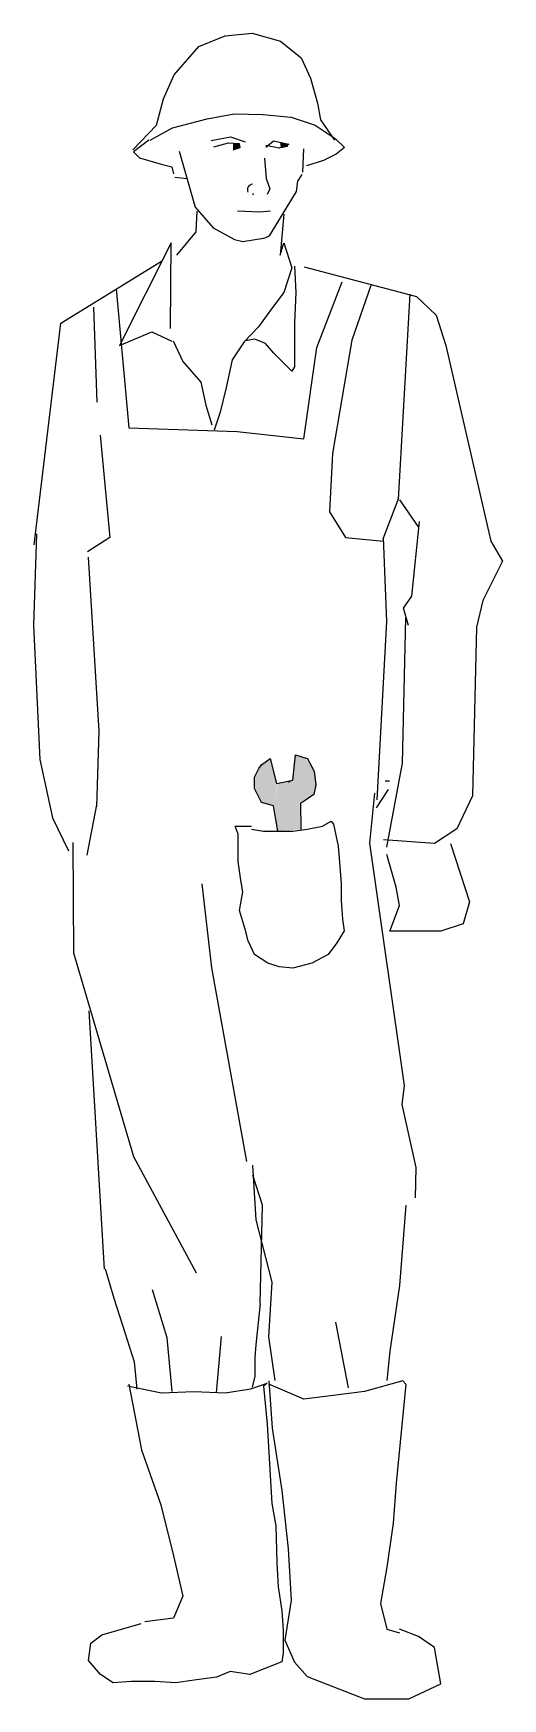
# Model space of a CAD drawing. Extents: x 11.2 to 11.7, y 0.26 to 2.01.
import ezdxf

# ---------------------------------------------------------------- set-up
doc = ezdxf.new("R2010")
doc.units = 0
doc.header["$LTSCALE"] = 100
doc.header["$MEASUREMENT"] = 0
doc.layers.add('P-PESSOA', color=2, linetype='CONTINUOUS')

msp = doc.modelspace()

# ---------------------------------------------------------------- linework, layer by layer
at = {"layer": 'P-PESSOA'}
for p, q in [((11.3528, 1.9675), (11.3786, 1.9972)), ((11.3786, 1.9972), (11.4062, 2.0084)), ((11.4062, 2.0084), (11.4345, 2.0111)), ((11.4345, 2.0111), (11.4646, 2.0027)), ((11.4646, 2.0027), (11.4863, 1.9852)), ((11.4863, 1.9852), (11.496, 1.9638)), ((11.3415, 1.9423), (11.3528, 1.9675)), ((11.496, 1.9638), (11.5033, 1.9377)), ((11.3341, 1.9144), (11.3415, 1.9423)), ((11.3875, 1.9211), (11.4158, 1.9266)), ((11.4158, 1.9266), (11.4459, 1.9257)), ((11.5033, 1.9377), (11.5066, 1.92)), ((11.3091, 1.8885), (11.3341, 1.9144)), ((11.3276, 1.8987), (11.3511, 1.9118)), ((11.3511, 1.9118), (11.3875, 1.9211)), ((11.4459, 1.9257), (11.4757, 1.9228)), ((11.4757, 1.9228), (11.501, 1.9144)), ((11.501, 1.9144), (11.522, 1.9005)), ((11.5066, 1.92), (11.5212, 1.8987)), ((11.326, 1.8987), (11.3099, 1.8865)), ((11.3915, 1.8984), (11.4119, 1.9022)), ((11.3945, 1.8919), (11.4099, 1.8958)), ((11.4099, 1.8958), (11.421, 1.8953)), ((11.4119, 1.9022), (11.4274, 1.897)), ((11.421, 1.8953), (11.4217, 1.8906)), ((11.4489, 1.8915), (11.457, 1.898)), ((11.463, 1.8903), (11.4489, 1.8931)), ((11.457, 1.898), (11.4733, 1.8947)), ((11.4733, 1.8947), (11.463, 1.8903)), ((11.522, 1.9005), (11.5316, 1.8912)), ((11.5316, 1.8912), (11.5228, 1.8839)), ((11.3099, 1.8865), (11.3164, 1.8801)), ((11.3164, 1.8801), (11.3389, 1.8735)), ((11.3389, 1.8735), (11.3503, 1.8708)), ((11.3581, 1.8873), (11.3746, 1.8283)), ((11.4477, 1.8798), (11.4494, 1.8583)), ((11.4879, 1.8651), (11.489, 1.8897)), ((11.5098, 1.8773), (11.4919, 1.8717)), ((11.5228, 1.8839), (11.5098, 1.8773)), ((11.3503, 1.8708), (11.3519, 1.8633)), ((11.3533, 1.86), (11.3662, 1.8583)), ((11.4494, 1.8583), (11.4531, 1.8476)), ((11.4825, 1.8555), (11.4873, 1.8627)), ((11.4531, 1.8476), (11.4503, 1.8415)), ((11.4547, 1.8011), (11.4813, 1.8448)), ((11.4813, 1.8448), (11.4825, 1.8555)), ((11.3746, 1.8283), (11.3936, 1.8065)), ((11.3757, 1.8023), (11.3769, 1.8242)), ((11.4191, 1.8244), (11.4426, 1.8233)), ((11.4426, 1.8233), (11.454, 1.8244)), ((11.4678, 1.8211), (11.464, 1.7777)), ((11.3936, 1.8065), (11.416, 1.7944)), ((11.3496, 1.7907), (11.2953, 1.683)), ((11.3487, 1.7009), (11.3496, 1.7907)), ((11.3555, 1.7777), (11.3757, 1.8023)), ((11.416, 1.7944), (11.4249, 1.7923)), ((11.4249, 1.7923), (11.4465, 1.7956)), ((11.464, 1.7777), (11.4678, 1.7908)), ((11.4678, 1.7908), (11.4765, 1.7647)), ((11.2335, 1.7062), (11.3395, 1.7715)), ((11.4765, 1.7647), (11.4678, 1.7385)), ((11.4792, 1.7662), (11.4804, 1.7385)), ((11.4894, 1.7656), (11.6073, 1.7343)), ((11.2917, 1.7423), (11.305, 1.5963)), ((11.4678, 1.7385), (11.4551, 1.7213)), ((11.4804, 1.7385), (11.4792, 1.7067)), ((11.5025, 1.6808), (11.5293, 1.75)), ((11.5594, 1.7461), (11.5393, 1.6885)), ((11.6002, 1.7367), (11.5882, 1.521)), ((11.6073, 1.7343), (11.6279, 1.7147)), ((11.2717, 1.6233), (11.2682, 1.7231)), ((11.4551, 1.7213), (11.4413, 1.7025)), ((11.2054, 1.4734), (11.2335, 1.7062)), ((11.4413, 1.7025), (11.4262, 1.6866)), ((11.4792, 1.7067), (11.4792, 1.6793)), ((11.6279, 1.7147), (11.6382, 1.683)), ((11.2953, 1.683), (11.3292, 1.6973)), ((11.3292, 1.6973), (11.3504, 1.6874)), ((11.3517, 1.6879), (11.3619, 1.6662)), ((11.4262, 1.6866), (11.4135, 1.6678)), ((11.4376, 1.6894), (11.4274, 1.6879)), ((11.4488, 1.685), (11.4376, 1.6894)), ((11.4576, 1.6748), (11.4488, 1.685)), ((11.489, 1.5848), (11.5025, 1.6808)), ((11.5393, 1.6885), (11.5191, 1.5693)), ((11.6382, 1.683), (11.6855, 1.4772)), ((11.3619, 1.6662), (11.3808, 1.6445)), ((11.4135, 1.6678), (11.4072, 1.6388)), ((11.4765, 1.656), (11.4576, 1.6748)), ((11.4792, 1.6793), (11.4792, 1.6605)), ((11.4792, 1.6605), (11.4765, 1.656)), ((11.3808, 1.6445), (11.3858, 1.62)), ((11.4072, 1.6388), (11.401, 1.6127)), ((11.3858, 1.62), (11.3921, 1.5996)), ((11.401, 1.6127), (11.3946, 1.5939)), ((11.305, 1.5963), (11.4189, 1.5925)), ((11.275, 1.5886), (11.285, 1.481)), ((11.4189, 1.5925), (11.489, 1.5848)), ((11.5191, 1.5693), (11.5158, 1.508)), ((11.5158, 1.508), (11.5326, 1.481)), ((11.5725, 1.4795), (11.5888, 1.5228)), ((11.5895, 1.5206), (11.609, 1.4921)), ((11.6025, 1.4194), (11.6105, 1.4977)), ((11.2081, 1.4848), (11.2047, 1.3888)), ((11.285, 1.481), (11.2615, 1.4658)), ((11.5326, 1.481), (11.5727, 1.4773)), ((11.5761, 1.3928), (11.5727, 1.481)), ((11.6855, 1.4772), (11.6979, 1.456)), ((11.2623, 1.4605), (11.2736, 1.2775)), ((11.6979, 1.456), (11.6771, 1.4147)), ((11.5936, 1.4068), (11.6025, 1.4194)), ((11.5988, 1.3887), (11.5936, 1.4068)), ((11.6771, 1.4147), (11.6704, 1.3868)), ((11.2047, 1.3888), (11.2114, 1.2476)), ((11.5661, 1.2054), (11.5761, 1.3928)), ((11.5927, 1.2439), (11.5962, 1.3965)), ((11.6704, 1.3868), (11.6663, 1.2094)), ((11.2736, 1.2775), (11.2709, 1.1979)), ((11.2114, 1.2476), (11.2247, 1.1864)), ((11.4445, 1.242), (11.4537, 1.2488)), ((11.4537, 1.2488), (11.4603, 1.2223)), ((11.4774, 1.2261), (11.4801, 1.2526)), ((11.4801, 1.2526), (11.4926, 1.2488)), ((11.4923, 1.249), (11.4999, 1.2355)), ((11.5761, 1.1556), (11.5927, 1.2439)), ((11.4372, 1.2291), (11.4418, 1.2382)), ((11.4372, 1.217), (11.4372, 1.2291)), ((11.4418, 1.2382), (11.4445, 1.242)), ((11.4603, 1.2223), (11.4774, 1.2261)), ((11.4999, 1.2355), (11.5016, 1.221)), ((11.4445, 1.2026), (11.4372, 1.217)), ((11.4994, 1.2108), (11.4884, 1.2031)), ((11.5016, 1.221), (11.4994, 1.2108)), ((11.5632, 1.2123), (11.5581, 1.1596)), ((11.5654, 1.1969), (11.578, 1.2161)), ((11.579, 1.225), (11.5743, 1.2248)), ((11.6663, 1.2094), (11.6497, 1.1746)), ((11.271, 1.2001), (11.261, 1.1471)), ((11.457, 1.1988), (11.4445, 1.2026)), ((11.4616, 1.1723), (11.457, 1.1988)), ((11.4884, 1.2031), (11.4855, 1.2016)), ((11.4855, 1.2016), (11.4859, 1.1741)), ((11.2247, 1.1864), (11.2415, 1.1516)), ((11.42, 1.1692), (11.4167, 1.1776)), ((11.4167, 1.1776), (11.4339, 1.1776)), ((11.4339, 1.1745), (11.4464, 1.1723)), ((11.4774, 1.1723), (11.4926, 1.1745)), ((11.4926, 1.1745), (11.5085, 1.1776)), ((11.5085, 1.1776), (11.5177, 1.1829)), ((11.5177, 1.1829), (11.5203, 1.1798)), ((11.5203, 1.1798), (11.5249, 1.1564)), ((11.6497, 1.1746), (11.6262, 1.1594)), ((11.2472, 1.0441), (11.2467, 1.1605)), ((11.42, 1.1548), (11.42, 1.1692)), ((11.4464, 1.1723), (11.4603, 1.1723)), ((11.4603, 1.1723), (11.4774, 1.1723)), ((11.5249, 1.1564), (11.5269, 1.1352)), ((11.5581, 1.1596), (11.5944, 0.9049)), ((11.6262, 1.1594), (11.5727, 1.1631)), ((11.643, 1.1594), (11.663, 1.0979)), ((11.42, 1.1405), (11.42, 1.1548)), ((11.4227, 1.1208), (11.42, 1.1405)), ((11.5861, 1.1133), (11.5761, 1.1479)), ((11.4247, 1.1086), (11.4227, 1.1208)), ((11.5269, 1.1352), (11.5282, 1.117)), ((11.3921, 1.0288), (11.3821, 1.1171)), ((11.4214, 1.0889), (11.4247, 1.1086)), ((11.5282, 1.117), (11.5282, 1.0995)), ((11.5894, 1.0941), (11.5861, 1.1133)), ((11.4273, 1.0692), (11.4214, 1.0889)), ((11.5282, 1.0995), (11.5296, 1.0798)), ((11.5794, 1.0671), (11.5894, 1.0941)), ((11.663, 1.0979), (11.6563, 1.0749)), ((11.4306, 1.0571), (11.4273, 1.0692)), ((11.5296, 1.0798), (11.5315, 1.0677)), ((11.6563, 1.0749), (11.633, 1.0671)), ((11.4372, 1.0427), (11.4306, 1.0571)), ((11.5236, 1.0548), (11.5144, 1.0427)), ((11.5315, 1.0677), (11.5236, 1.0548)), ((11.6062, 1.0671), (11.5794, 1.0671)), ((11.633, 1.0671), (11.6062, 1.0671)), ((11.3102, 0.8301), (11.2472, 1.0441)), ((11.4511, 1.0336), (11.4372, 1.0427)), ((11.4629, 1.0298), (11.4511, 1.0336)), ((11.4972, 1.0336), (11.4774, 1.0283)), ((11.5144, 1.0427), (11.4972, 1.0336)), ((11.4289, 0.8251), (11.3921, 1.0288)), ((11.4774, 1.0283), (11.4629, 1.0298)), ((11.2793, 0.7119), (11.2634, 0.9835)), ((11.5944, 0.9049), (11.5919, 0.8849)), ((11.5919, 0.8849), (11.6067, 0.8187)), ((11.3762, 0.7077), (11.3102, 0.8301)), ((11.4455, 0.779), (11.4352, 0.8106)), ((11.4389, 0.7638), (11.4355, 0.8213)), ((11.6067, 0.8187), (11.6058, 0.7867)), ((11.4432, 0.6757), (11.4455, 0.779)), ((11.5962, 0.7791), (11.5894, 0.6946)), ((11.4557, 0.6983), (11.4389, 0.7638)), ((11.2802, 0.7123), (11.2892, 0.6815)), ((11.3453, 0.6397), (11.3299, 0.6901)), ((11.4522, 0.6408), (11.4557, 0.6983)), ((11.5894, 0.6946), (11.5794, 0.6255)), ((11.2892, 0.6815), (11.3008, 0.6454)), ((11.4432, 0.6757), (11.4386, 0.6322)), ((11.5359, 0.587), (11.5226, 0.6561)), ((11.3008, 0.6454), (11.3108, 0.6145)), ((11.3505, 0.5833), (11.3453, 0.6397)), ((11.3971, 0.5817), (11.4023, 0.6412)), ((11.4386, 0.6322), (11.4374, 0.6189)), ((11.459, 0.5948), (11.4522, 0.6408)), ((11.3108, 0.6145), (11.3135, 0.5857)), ((11.4374, 0.6189), (11.4374, 0.5994)), ((11.5794, 0.6255), (11.5761, 0.5948)), ((11.4374, 0.5994), (11.4347, 0.5877)), ((11.3395, 0.5815), (11.3035, 0.5888)), ((11.305, 0.5908), (11.3185, 0.5218)), ((11.3389, 0.5817), (11.3738, 0.5833)), ((11.3738, 0.5833), (11.4062, 0.5817)), ((11.4062, 0.5817), (11.4334, 0.5862)), ((11.4334, 0.5862), (11.4503, 0.5921)), ((11.4503, 0.5921), (11.4465, 0.589)), ((11.4465, 0.589), (11.4503, 0.549)), ((11.4522, 0.5946), (11.4557, 0.5446)), ((11.489, 0.5753), (11.4522, 0.5908)), ((11.5226, 0.5793), (11.489, 0.5753)), ((11.5526, 0.5831), (11.5226, 0.5793)), ((11.5929, 0.5946), (11.5526, 0.5831)), ((11.5962, 0.5908), (11.5861, 0.487)), ((11.5962, 0.5908), (11.5929, 0.5946)), ((11.4503, 0.549), (11.4555, 0.4656)), ((11.4557, 0.5446), (11.4657, 0.4793)), ((11.3185, 0.5218), (11.3386, 0.464)), ((11.4657, 0.4793), (11.4725, 0.4178)), ((11.5861, 0.487), (11.5829, 0.4448)), ((11.3386, 0.464), (11.3519, 0.4103)), ((11.4555, 0.4656), (11.4594, 0.4419)), ((11.4594, 0.4419), (11.4607, 0.4032)), ((11.5829, 0.4448), (11.5761, 0.3985)), ((11.3519, 0.4103), (11.3619, 0.368)), ((11.4607, 0.4032), (11.4619, 0.378)), ((11.4725, 0.4178), (11.4757, 0.364)), ((11.5761, 0.3985), (11.5694, 0.3603)), ((11.3619, 0.368), (11.3519, 0.345)), ((11.4619, 0.378), (11.4657, 0.3528)), ((11.4657, 0.3528), (11.4671, 0.332)), ((11.4757, 0.364), (11.469, 0.3218)), ((11.5694, 0.3603), (11.5761, 0.3333)), ((11.2767, 0.3273), (11.2975, 0.3333)), ((11.2975, 0.3333), (11.3181, 0.3393)), ((11.3519, 0.345), (11.3218, 0.3412)), ((11.5761, 0.3333), (11.5894, 0.3295)), ((11.6096, 0.3258), (11.5894, 0.3333)), ((11.2625, 0.3005), (11.2652, 0.3185)), ((11.2652, 0.3185), (11.2767, 0.3273)), ((11.4671, 0.332), (11.4671, 0.3081)), ((11.469, 0.3218), (11.479, 0.2988)), ((11.6262, 0.314), (11.6096, 0.3258)), ((11.2754, 0.2857), (11.2625, 0.3005)), ((11.4657, 0.2992), (11.4322, 0.2857)), ((11.4671, 0.3081), (11.4657, 0.2992)), ((11.479, 0.2988), (11.4925, 0.2835)), ((11.633, 0.2758), (11.6262, 0.314)), ((11.2885, 0.2769), (11.2754, 0.2857)), ((11.3971, 0.2828), (11.3738, 0.2797)), ((11.4114, 0.2888), (11.3971, 0.2828)), ((11.4322, 0.2857), (11.4114, 0.2888)), ((11.4925, 0.2835), (11.5526, 0.2603)), ((11.3077, 0.2784), (11.2885, 0.2769)), ((11.3324, 0.2784), (11.3077, 0.2784)), ((11.3544, 0.2769), (11.3324, 0.2784)), ((11.3738, 0.2797), (11.3544, 0.2769)), ((11.5994, 0.2603), (11.633, 0.2758)), ((11.5526, 0.2603), (11.5994, 0.2603))]:
    msp.add_line(p, q, dxfattribs=at)
for centre, radius, start, end in [((11.4354, 1.8466), 0.00578, 92.7263, 205.3462), ((11.4448, 1.8071), 0.0116, 278.6743, 328.627)]:
    msp.add_arc(centre, radius, start, end, dxfattribs=at)
msp.add_point((11.4357, 1.842), dxfattribs=at)
for points in [[(11.4145, 1.8952), (11.4203, 1.8952), (11.4145, 1.8878), (11.4219, 1.8903)], [(11.464, 1.8961), (11.4723, 1.8952), (11.4648, 1.8903), (11.4723, 1.8919)], [(11.4442, 1.2418), (11.4607, 1.222), (11.4543, 1.2486), (11.461, 1.2224)], [(11.4767, 1.2263), (11.4804, 1.253), (11.4775, 1.2263), (11.491, 1.2486)], [(11.4775, 1.2263), (11.491, 1.2486), (11.4779, 1.2254), (11.4999, 1.235)], [(11.437, 1.2287), (11.4598, 1.222), (11.4442, 1.2418), (11.4607, 1.222)], [(11.4375, 1.2176), (11.461, 1.2215), (11.437, 1.2287), (11.4598, 1.222)], [(11.4724, 1.2229), (11.4724, 1.2229), (11.4729, 1.2244), (11.4775, 1.2258)], [(11.4729, 1.2244), (11.4775, 1.2258), (11.4834, 1.2021), (11.4859, 1.2036)], [(11.4746, 1.2249), (11.499, 1.2103), (11.4762, 1.2258), (11.4851, 1.2021)], [(11.4779, 1.2254), (11.4999, 1.235), (11.4771, 1.2254), (11.5028, 1.2205)], [(11.4442, 1.2031), (11.461, 1.222), (11.4375, 1.2176), (11.461, 1.2215)], [(11.4577, 1.1992), (11.461, 1.2224), (11.4442, 1.2031), (11.461, 1.222)], [(11.4615, 1.2224), (11.4741, 1.2249), (11.4577, 1.1997), (11.4851, 1.2016)], [(11.4619, 1.1725), (11.4851, 1.1741), (11.4724, 1.2229)], [(11.4771, 1.2254), (11.5028, 1.2205), (11.4746, 1.2249), (11.499, 1.2103)], [(11.4577, 1.1997), (11.4851, 1.2016), (11.4577, 1.2002), (11.4847, 1.2016)], [(11.4577, 1.2002), (11.4847, 1.2016), (11.4619, 1.1725), (11.4851, 1.1741)]]:
    msp.add_solid(points, dxfattribs=at)

doc.saveas('drawing.dxf')
